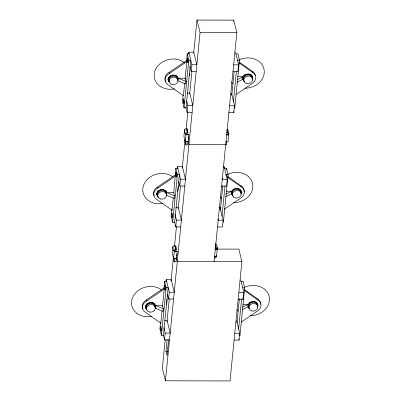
<?xml version="1.0" encoding="UTF-8"?>
<svg xmlns="http://www.w3.org/2000/svg" width="401" height="401" viewBox="0 0 401 401"><rect width="100%" height="100%" fill="white"/><g stroke="black" fill="none" stroke-linecap="round" stroke-linejoin="round"><path stroke-width="0.6" d="M155.332 308.209L155.588 305.652L162.545 305.672L163.327 308.88L163.077 311.437L155.332 308.209L156.49 308.214M166.821 192.665L166.565 195.217L174.31 198.445L174.565 195.888L173.783 192.68L166.821 192.665L174.565 195.888M178.199 78.205L177.949 80.756L185.693 83.984L185.944 81.428L185.162 78.22L178.199 78.205L185.944 81.428M160.485 322.73L159.869 328.925L161.433 335.346L163.423 335.351L168.164 287.652L166.174 287.647L164.61 281.226L166.6 281.226M162.47 306.454L164.194 289.111L163.934 288.038L164.61 281.226M171.718 209.738L171.102 215.933L172.666 222.355L174.656 222.36L179.397 174.661L177.412 174.656L175.844 168.235L177.833 168.24M173.763 192.846L175.844 168.235M183.102 95.278L182.485 101.473L184.049 107.894L186.039 107.899L190.781 60.2L188.791 60.195L187.227 53.774L189.212 53.779M185.061 79.243L186.811 61.659L186.55 60.586L187.227 53.774M164.194 289.111L145.598 301.712A8.075 6.757 -13.7 0 0 145.673 312.519L160.806 323.181L162.039 310.79M175.427 176.119L156.836 188.721A8.075 6.757 -13.7 0 0 156.911 199.528L172.039 210.189L173.272 197.798M184.655 83.338L183.422 95.729L168.29 85.067A8.075 6.757 -13.7 0 1 168.214 74.26L186.811 61.659M166.024 281.482L166.204 279.622L171.177 279.632L174.24 292.209L169.272 292.199L166.204 279.622M177.257 168.49L177.442 166.631L182.41 166.646L185.478 179.222L180.505 179.207L177.442 166.631M188.635 54.03L188.821 52.17L193.793 52.185L196.856 64.761L191.889 64.746L188.821 52.17M161.433 335.346L166.174 287.647M172.666 222.355L177.412 174.656M184.049 107.894L188.791 60.195M172.966 246.43L172.29 253.247L173.593 258.595L176.575 258.605L177.252 251.788L177.122 251.252L175.132 251.247L174.871 250.179M184.595 129.478L183.914 136.295L185.222 141.643L188.204 141.653L188.881 134.836L188.751 134.3L186.761 134.295M169.498 339.913L164.53 339.898L165.207 333.086L163.894 327.697M173.563 299.026L168.595 299.016L169.272 292.199M180.736 226.921L175.763 226.911L176.44 220.094L174.981 214.104M184.801 186.034L179.828 186.024L180.505 179.207M192.114 112.46L187.147 112.45L187.823 105.633L186.655 100.841M196.179 71.573L191.212 71.563L191.889 64.746M173.453 256.294L173.267 258.139L174.184 261.883L175.969 261.888L176.31 258.48L175.317 258.48M185.082 139.342L184.896 141.187L185.813 144.931L187.598 144.936L187.939 141.528L186.946 141.528M165.207 339.652L162.37 368.223L165.433 380.8L230.034 380.95L241.893 261.698L238.826 249.121L216.465 249.071M166.986 321.762L169.282 298.66M171.052 280.875L173.422 257.046M174.535 245.858L176.45 226.575M178.224 208.771L180.47 186.139M182.265 168.099L185.051 140.104M186.164 128.906L187.833 112.115M189.603 94.31L191.914 71.057M193.708 53.017L196.986 20.05L233.758 20.135L236.826 32.712L214.064 261.632M173.593 258.595L174.27 251.783L173.979 250.59M185.222 141.643L185.899 134.831L185.608 133.638M174.184 261.883L174.55 258.194M185.813 144.931L186.179 141.242M175.823 247.678L175.949 246.435L175.828 249.452M187.452 130.726L187.573 129.488L187.457 132.5M168.595 339.772L167.022 355.592L165.979 351.311L167.127 339.752M176.014 251.452L176.25 249.111L175.332 245.362L174.54 245.362L172.681 247.061L173.593 250.805L175.282 250.81M187.643 134.5L187.879 132.16L186.961 128.41L186.169 128.41L184.31 130.109L185.222 133.854L186.911 133.859M176.625 256.209L176.876 253.733M188.254 139.257L188.505 136.781M165.433 380.8L200.054 32.626L196.986 20.05M233.638 21.378L233.758 20.135M215.131 247.988L215.247 246.815L216.039 246.815L217.563 248.525L215.873 248.52M226.53 141.337L226.164 145.027L225.898 143.959M219.964 208.866L220.089 207.628L218.846 207.628M224.029 167.984L224.154 166.741L222.911 166.741M220.355 210.475L222.821 185.693M231.798 95.393L234.139 71.854M214.179 256.304L216.565 256.309L217.242 249.497L216.951 248.309M228.344 133.744L228.635 134.931L227.958 141.743L226.169 141.738M226.41 169.593L226.53 168.355L224.545 168.35M221.984 216.274L225.001 185.919M225.989 176.009L226.109 174.771L228.099 174.776L223.357 222.475M233.362 101.814L236.384 71.458M220.089 207.628L223.151 220.204L222.475 227.021L217.507 227.006M224.154 166.741L227.217 179.317L226.54 186.134L221.573 186.119M228.886 112.546L233.858 112.561L234.535 105.744L231.467 93.167M235.532 52.28L238.6 64.857L237.923 71.674L232.951 71.659M235.923 53.889L237.913 53.894L239.477 60.315L234.735 108.014L233.743 108.014M226.37 191.197L231.588 191.207L231.337 193.763L225.673 196.69M237.748 76.736L242.971 76.746L242.715 79.303L237.051 82.23M237.011 322.91L239.412 298.75M238.575 329.331L241.592 298.976M234.099 340.063L239.071 340.073L239.748 333.261L236.68 320.685M238.164 299.176L243.136 299.191L243.813 292.374L240.745 279.798M238.956 335.527L239.948 335.532L244.69 287.833L243.126 281.407L241.136 281.407M242.961 304.254L248.184 304.264L247.928 306.82L242.264 309.747M185.222 133.854L187.082 132.155L187.879 132.16M173.593 250.805L175.453 249.106L176.25 249.111M164.936 79.714A8.075 6.757 -13.7 0 1 167.954 73.193L186.55 60.586M236.154 94.446L252.7 83.243A8.075 6.757 -13.7 0 0 252.63 72.441L252.369 71.368L239.252 62.13M154.104 195.848A8.075 6.757 -13.7 0 1 156.575 187.653L175.167 175.047M224.259 209.257L241.322 197.703A8.075 6.757 -13.7 0 0 241.247 186.901L240.986 185.828L227.367 176.234M142.871 308.84A8.075 6.757 -13.7 0 1 145.337 300.645L163.934 288.038M241.367 321.963L257.913 310.76A8.075 6.757 -13.7 0 0 257.843 299.958L257.577 298.885L244.465 289.647M237.307 79.679L242.971 76.746M225.928 194.139L231.588 191.207M242.52 307.191L248.184 304.264M200.054 32.626L236.826 32.712M237.492 60.31L239.477 60.315M187.347 60.867C189.212 68.14 187.087 51.353 187.347 60.867L188.34 60.867M233.633 64.847L238.6 64.857M187.242 93.062L189.728 93.072L192.791 105.648L187.823 105.633M183.282 101.754C185.147 109.027 183.021 92.235 183.282 101.754L184.275 101.754M229.567 105.734L234.535 105.744M226.635 132.25L227.432 132.25L228.951 133.959L227.262 133.954M226.515 134.39L227.507 134.395M185.899 134.831L188.881 134.836M226.249 134.926L228.635 134.931M225.693 144.681L188.921 144.596L188.044 141.002M175.969 175.327C177.833 182.6 175.708 165.814 175.969 175.327L176.961 175.327M227.217 179.317L222.249 179.307L221.959 178.109M175.859 207.523L178.345 207.533L181.412 220.104L176.44 220.094M171.899 216.214C173.768 223.487 171.643 206.695 171.899 216.214L172.896 216.214M223.151 220.204L218.184 220.194L217.893 218.996M215.126 248.956L216.119 248.961M214.856 249.492L217.242 249.497M174.27 251.783L177.252 251.788M215.106 256.189L216.104 256.189L215.933 257.893L214.264 257.888M241.893 261.698L177.292 261.547L176.27 257.352M242.705 287.828L244.69 287.833M164.731 288.319C166.6 295.592 164.475 278.8 164.731 288.319L165.723 288.319M238.841 292.364L243.813 292.374M164.626 320.514L167.112 320.519L170.174 333.096L165.207 333.086M160.666 329.201C162.535 336.474 160.41 319.687 160.666 329.201L161.658 329.206M234.775 333.251L239.748 333.261M165.979 351.311L167.964 351.316M155.588 305.652L163.327 308.88M239.011 62.842L252.63 72.441M227.628 177.302L241.247 186.901M244.224 290.359L257.843 299.958M227.277 129.358L228.039 130.215L228.951 133.959M215.507 243.497L216.645 244.78L217.563 248.525M168.926 81.107L168.27 80.2A5.028 4.21 -13.7 0 1 167.924 79.152M169.187 82.18L168.53 81.268A5.028 4.21 -13.7 0 1 168.51 78.02L169.152 77.012A5.028 4.21 -13.7 0 1 172.445 75.142L173.748 75.042A5.028 4.21 -13.7 0 1 178.074 79.478M157.548 195.568L156.886 194.655A5.028 4.21 -13.7 0 1 156.545 193.613M146.31 308.559L145.653 307.647A5.028 4.21 -13.7 0 1 145.307 306.605M146.571 309.627L145.914 308.72A5.028 4.21 -13.7 0 1 145.894 305.472L146.535 304.464A5.028 4.21 -13.7 0 1 149.829 302.59L151.132 302.494A5.028 4.21 -13.7 0 1 155.132 308.028M233.562 111.363L233.858 112.561M226.781 129.573L227.432 132.25M226.53 168.355L228.099 174.776M189.899 66.175L191.212 71.563M242.841 297.993L243.136 299.191M185.432 82.917L185.693 83.984M185.833 107.057L187.147 112.45M239.663 334.364L239.948 335.532M238.775 338.88L239.071 340.073M215.517 244.675L216.039 246.815M186.169 128.41L187.082 132.155M216.274 255.121L216.565 256.309M169.172 72.501L169.433 73.568M178.661 181.232L179.828 186.024M171.778 209.121L172.039 210.189M174.595 222.119L175.763 226.911M174.54 245.362L175.453 249.106M157.793 186.961L158.054 188.029M167.428 294.224L168.595 299.016M160.545 322.108L160.806 323.181M163.362 335.111L164.53 339.898M146.555 299.953L146.816 301.021M257.622 307.001A5.028 4.21 -13.7 0 0 257.602 303.757L256.941 302.845A5.028 4.21 -13.7 0 0 249.943 302.59A5.028 4.21 -13.7 0 0 249.066 308.605M257.577 298.885A8.075 6.757 -13.7 0 1 260.745 304.354M257.683 303.727A5.028 4.21 -13.7 0 1 257.362 305.933M248.805 307.532A5.028 4.21 -13.7 0 1 248.149 306.625M155.192 304.755A5.028 4.21 -13.7 0 1 155.197 305.863M166.896 298.81A17.885 14.967 -13.7 0 1 166.335 304.449M151.804 316.349A17.885 14.967 -13.7 0 1 132.45 297.938A17.885 14.967 -13.7 0 1 161.924 290.144M152.826 302.57A4.471 3.739 -13.7 0 1 154.706 305.853M146.275 307.727A4.471 3.739 -13.7 0 1 146.651 303.938M146.43 308.359A4.471 3.739 -13.7 0 1 149.663 302.815A4.471 3.739 -13.7 0 1 154.861 306.484M146.626 309.166A4.471 3.739 -13.7 0 1 149.864 303.622A4.471 3.739 -13.7 0 1 155.057 307.296M178.184 186.385A17.885 14.967 -13.7 0 1 177.568 191.462M162.465 203.462A17.885 14.967 -13.7 0 1 143.673 184.986A17.885 14.967 -13.7 0 1 172.686 176.786M164.916 190.179A4.471 3.739 -13.7 0 1 165.944 192.861M157.508 194.736A4.471 3.739 -13.7 0 1 157.889 190.946M157.663 195.367A4.471 3.739 -13.7 0 1 160.901 189.823A4.471 3.739 -13.7 0 1 166.094 193.498M157.864 196.179A4.471 3.739 -13.7 0 1 161.097 190.635A4.471 3.739 -13.7 0 1 166.295 194.305M166.365 195.036A5.028 4.21 -13.7 0 0 162.37 189.503L161.067 189.603A5.028 4.21 -13.7 0 0 157.773 191.472L157.127 192.48A5.028 4.21 -13.7 0 0 157.147 195.728L157.809 196.64A5.028 4.21 -13.7 0 0 158.731 197.352M166.079 190.721A5.028 4.21 -13.7 0 1 166.435 192.871M189.603 73.052A17.885 14.967 -13.7 0 1 189.262 75.874M174.42 88.897A17.885 14.967 -13.7 0 1 155.067 70.491A17.885 14.967 -13.7 0 1 184.54 62.691M175.438 75.117A4.471 3.739 -13.7 0 1 177.322 78.401M168.485 78.38A4.471 3.739 -13.7 0 1 168.736 77.398M169.047 80.907A4.471 3.739 -13.7 0 1 172.28 75.363A4.471 3.739 -13.7 0 1 177.478 79.037M169.242 81.719A4.471 3.739 -13.7 0 1 172.475 76.175A4.471 3.739 -13.7 0 1 177.673 79.844M165.488 81.388A8.075 6.757 -13.7 0 1 165.062 80.29M177.808 77.303A5.028 4.21 -13.7 0 1 177.483 79.503M248.77 306.7A4.471 3.739 -13.7 0 1 248.615 303.828M249.146 302.915A4.471 3.739 -13.7 0 1 249.923 302.133M256.174 302.148A4.471 3.739 -13.7 0 1 257.146 303.848M249.121 308.143A4.471 3.739 -13.7 0 1 252.354 302.6A4.471 3.739 -13.7 0 1 257.552 306.269M248.575 306.419A4.471 3.739 -13.7 0 1 252.735 301.697A4.471 3.739 -13.7 0 1 257.357 305.462M244.214 287.432A17.885 14.967 -13.7 0 1 269.206 296.685A17.885 14.967 -13.7 0 1 250.239 315.712M238.189 311.246A17.885 14.967 -13.7 0 1 236.635 309.527M239.577 189.092A4.471 3.739 -13.7 0 1 240.605 191.773M232.174 193.643A4.471 3.739 -13.7 0 1 231.773 191.748M232.019 190.771A4.471 3.739 -13.7 0 1 232.55 189.858M232.525 195.086A4.471 3.739 -13.7 0 1 235.763 189.543A4.471 3.739 -13.7 0 1 240.961 193.212M232.329 194.279A4.471 3.739 -13.7 0 1 235.562 188.736A4.471 3.739 -13.7 0 1 240.76 192.405M227.623 174.375A17.885 14.967 -13.7 0 1 252.61 183.633A17.885 14.967 -13.7 0 1 233.648 202.655M221.593 198.189A17.885 14.967 -13.7 0 1 220.4 196.921M241.031 193.944A5.028 4.21 -13.7 0 0 241.006 190.701L240.349 189.788A5.028 4.21 -13.7 0 0 232.866 189.934A5.028 4.21 -13.7 0 0 233.397 196.264M240.986 185.828A8.075 6.757 -13.7 0 1 244.094 191.889M241.091 190.67A5.028 4.21 -13.7 0 1 240.77 192.876M232.209 194.48A5.028 4.21 -13.7 0 1 231.212 192.525M252.409 79.483A5.028 4.21 -13.7 0 0 252.389 76.24L251.733 75.328A5.028 4.21 -13.7 0 0 244.244 75.473A5.028 4.21 -13.7 0 0 244.78 81.804M252.369 71.368A8.075 6.757 -13.7 0 1 255.462 75.654M252.47 76.215A5.028 4.21 -13.7 0 1 252.149 78.416M243.592 80.02A5.028 4.21 -13.7 0 1 242.936 79.107M243.557 79.182A4.471 3.739 -13.7 0 1 244.715 74.616M250.104 74.025A4.471 3.739 -13.7 0 1 251.933 76.33M243.908 80.626A4.471 3.739 -13.7 0 1 246.58 75.243A4.471 3.739 -13.7 0 1 252.289 77.774M243.362 78.907A4.471 3.739 -13.7 0 1 247.522 74.18A4.471 3.739 -13.7 0 1 252.144 77.944M239.001 59.914A17.885 14.967 -13.7 0 1 263.993 69.172A17.885 14.967 -13.7 0 1 245.031 88.195M232.976 83.729A17.885 14.967 -13.7 0 1 231.422 82.01M149.393 312.008A4.471 3.739 -13.7 0 0 155.267 307.387A4.471 3.739 -13.7 0 0 148.044 305.672A4.471 3.739 -13.7 0 0 149.393 312.008M160.631 199.016A4.471 3.739 -13.7 0 0 166.5 194.395A4.471 3.739 -13.7 0 0 159.277 192.68A4.471 3.739 -13.7 0 0 160.631 199.016M172.009 84.561A4.471 3.739 -13.7 0 0 177.884 79.934A4.471 3.739 -13.7 0 0 170.661 78.22A4.471 3.739 -13.7 0 0 172.009 84.561M251.888 310.986A4.471 3.739 -13.7 0 0 257.758 306.359A4.471 3.739 -13.7 0 0 250.54 304.645A4.471 3.739 -13.7 0 0 251.888 310.986M235.297 197.929A4.471 3.739 -13.7 0 0 241.166 193.302A4.471 3.739 -13.7 0 0 233.943 191.588A4.471 3.739 -13.7 0 0 235.297 197.929M246.675 83.468A4.471 3.739 -13.7 0 0 252.55 78.842A4.471 3.739 -13.7 0 0 245.327 77.127A4.471 3.739 -13.7 0 0 246.675 83.468"/></g></svg>
